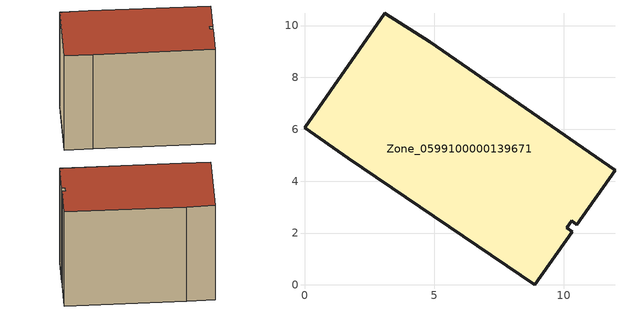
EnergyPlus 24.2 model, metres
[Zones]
Zone_0599100000139671
 floor ground (C_G): 10.11,2.21 10.32,2.06 8.88,0 1.68,4.88 0,6.06 3.09,10.48 4.83,9.38 11.97,4.42 10.51,2.33 10.3,2.47 z0
 wall outside (C_F): 1.68,4.88 8.88,0 10.32,2.06 10.11,2.21 10.3,2.47 10.51,2.33 11.97,4.42 4.83,9.38 3.09,10.48 0,6.06 1.68,4.88 z0:8.15
 roof outside (C_R): 10.11,2.21 10.3,2.47 10.51,2.33 11.97,4.42 4.83,9.38 3.09,10.48 0,6.06 1.68,4.88 8.88,0 10.32,2.06 z8.15
[BUILDING]
Pand.0599100000139671: North Axis=0; Terrain=City; Loads Convergence Tolerance Value=0.04; Temperature Convergence Tolerance Value=0.4; Solar Distribution=FullExterior; Maximum Number of Warmup Days=25; Minimum Number of Warmup Days=1
[Site:Location]
Rotterdam.The.Hague.AP_ZH_NLD Design_Conditions: Latitude=51.96; Longitude=4.45; Time Zone=1; Elevation=-4.5
[SITE:GROUNDTEMPERATURE:BUILDINGSURFACE]
18, 18, 18, 18, 18, 18, 18, 18, 18, 18, 18, 18
[MATERIAL] Thermal Absorptance=0.9; Solar Absorptance=0.7; Visible Absorptance=0.7
Name | Roughness | Thickness | Conductivity | Density | Specific Heat
G.TI.1975-1991 | MediumSmooth | 0.15 | 0.288461 | 540 | 1210
F.TI.1975-1991 | Rough | 0.3 | 0.230769 | 1920 | 840
R.TI.1975-1991 | MediumRough | 0.2 | 0.153846 | 1500 | 1000
[CONSTRUCTION]
C_G: G.TI.1975-1991
C_F: F.TI.1975-1991
C_R: R.TI.1975-1991
[ZONE]
Zone_0599100000139671: Type=1; Multiplier=1; Ceiling Height=Autocalculate; Volume=Autocalculate; Floor Area=autocalculate; Part of Total Floor Area=Yes
[ZONEINFILTRATION:DESIGNFLOWRATE]
Infil_Zone_0599100000139671: Zone or ZoneList or Space or SpaceList=Zone_0599100000139671; Schedule=AlwaysOn; Design Flow Rate Calculation Method=Flow/Area; Flow Rate per Floor Area=0.003; Constant Term Coefficient=1; Temperature Term Coefficient=0; Velocity Term Coefficient=0; Velocity Squared Term Coefficient=0
[HVACTEMPLATE:ZONE:IDEALLOADSAIRSYSTEM]
Zone_0599100000139671: Maximum Heating Supply Air Temperature=50; Minimum Cooling Supply Air Temperature=13; Maximum Heating Supply Air Humidity Ratio=0.0156; Minimum Cooling Supply Air Humidity Ratio=0.0077; Heating Limit=NoLimit; Cooling Limit=NoLimit; Dehumidification Control Type=ConstantSensibleHeatRatio; Cooling Sensible Heat Ratio=0.7; Dehumidification Setpoint=60; Humidification Control Type=None; Humidification Setpoint=30; Outdoor Air Method=None; Outdoor Air Flow Rate per Person=0.00944; Outdoor Air Flow Rate per Zone Floor Area=0; Outdoor Air Flow Rate per Zone=0; Demand Controlled Ventilation Type=None; Outdoor Air Economizer Type=NoEconomizer; Heat Recovery Type=None; Sensible Heat Recovery Effectiveness=0.7; Latent Heat Recovery Effectiveness=0.65
[ZONECONTROL:THERMOSTAT]
ThermostatControl_Zone_0599100000139671: Zone or ZoneList=Zone_0599100000139671; Control Type Schedule=DualSetpointControlType; Control 1=Thermostat_Zone_0599100000139671; Temperature Difference Between Cutout And Setpoint=0
[THERMOSTATSETPOINT:DUALSETPOINT]
Thermostat_Zone_0599100000139671: Heating Setpoint Temperature Schedule=HeatingSetpoint_Zone_0599100000139671; Cooling Setpoint Temperature Schedule=CoolingSetpoint_Zone_0599100000139671
[SCHEDULE:COMPACT]
HeatingSetpoint_Zone_0599100000139671: Through: 12/31, For: AllDays, Until: 24:00, 21
CoolingSetpoint_Zone_0599100000139671: Through: 12/31, For: AllDays, Until: 24:00, 24
DualSetpointControlType: Through: 12/31, For: AllDays, Until: 24:00, 4
AlwaysOn: Through: 12/31, For: AllDays, Until: 24:00, 1
